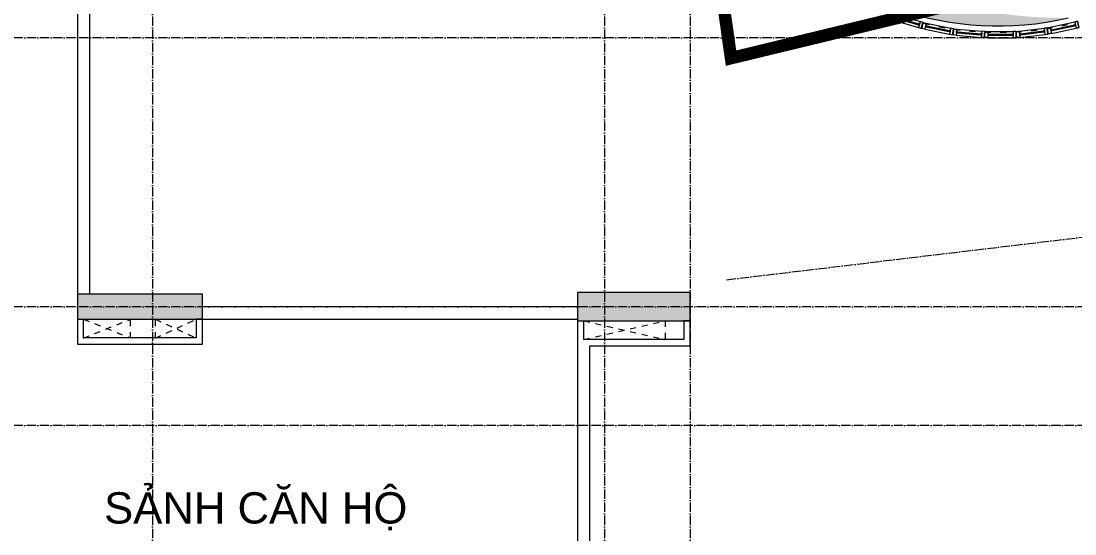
# Model space of a CAD drawing. Header units: millimetres. Extents: x -55734 to 162275, y 47779 to 197208.
# Drawn here: x 30300 to 47156, y 94811 to 103013 of the extents above; entities that cross this region are included whole.
import ezdxf
from ezdxf.xclip import XClip

# ---------------------------------------------------------------- set-up
doc = ezdxf.new("R2010")
doc.units = ezdxf.units.MM
doc.header["$XCLIPFRAME"] = 0
for name, pattern in [('Dash', [6.35, 3.175, -3.175]), ('Grid Line', [4.2, 3, -0.6, 0, -0.6]), ('HIDDEN2', [4.7625, 3.175, -1.5875])]:
    doc.linetypes.add(name, pattern=pattern)
for name, color, linetype, lineweight in [('A-DETL-GENF-HDLN', 161, 'Dash', 5), ('A-FLOR-PATT', 8, 'Continuous', 9), ('CHU', 181, 'Continuous', 5), ('CUA', 31, 'Continuous', 9), ('NET THAY 2', 55, 'Continuous', 5), ('NET-CAT', 3, 'Continuous', 15), ('NET-THAY', 2, 'Continuous', 9), ('TRUC', 225, 'Continuous', 5), ('X-COT HAM$0$LC.HA', 8, 'Continuous', 9)]:
    doc.layers.add(name, color=color, linetype=linetype, lineweight=lineweight)
doc.layers.add('CGXD', color=5, linetype='HIDDEN2')
doc.styles.add('Arial_4', font='Font - TrueType - Arial.ttf', dxfattribs={"height": 4.8})

# ---------------------------------------------------------------- blocks, each defined once
blk = doc.blocks.new('ALC1807-ASCENT PLAZA-KET CAU_rvt-1-MẶT BẰNG TẦNG 1')
at = {"layer": 'X-COT HAM$0$LC.HA'}
h = blk.add_hatch(color=256, dxfattribs=at)
h.dxf.hatch_style = 1
h.paths.add_polyline_path([(31201, 27050), (31201, 26650), (33201, 26650), (33201, 27050)])
h = blk.add_hatch(color=256, dxfattribs=at)
h.dxf.hatch_style = 1
h.paths.add_polyline_path([(39200, 27075), (39200, 26625), (41000, 26625), (41000, 27075)])
at = {"ltscale": 1000}
for points in [[(31201, 27050), (31201, 26650), (33201, 26650), (33201, 27050)], [(39200, 27075), (39200, 26625), (41000, 26625), (41000, 27075)]]:
    blk.add_lwpolyline(points, close=True, dxfattribs=at)
blk = doc.blocks.new('A$C1F0A2BF7')
at = {"layer": 'CGXD', "ltscale": 200, "const_width": 200, "elevation": 0}
blk.add_lwpolyline([(153561.1, 72890.8), (130418, 65461.2), (128403.5, 71788.7), (125832.2, 71058.2), (118267.2, 69299.8), (97389.2, 64252.5), (95665.1, 76400.8), (89158.6, 76288.4), (80095.2, 76240.2), (75966.3, 76254.7), (71950.1, 76296), (68041.4, 76232.4), (63824.1, 76163.2), (62710.9, 76152.8), (59200.8, 76148.4), (53256.4, 76129.8), (50614.3, 76167.4), (49470.6, 76197.6), (45331.3, 75911)], dxfattribs=at)
blk = doc.blocks.new('*U162')
for p, q in [((450, 100, 0), (50, 100, 0)), ((450, 0, 0), (50, 0, 0)), ((437, 58, 0), (63, 58, 0)), ((437, 42, 0), (63, 42, 0))]:
    blk.add_line(p, q)
at = {"ltscale": 100}
for p, q in [((50, 61, 0), (50, 39, 0)), ((50, 61, 0), (50, 39, 0)), ((450, 61, 0), (450, 39, 0)), ((450, 61, 0), (450, 39, 0))]:
    blk.add_line(p, q, dxfattribs=at)
at = {"color": 1, "lineweight": 0, "ltscale": 10}
blk.add_line((57, 50, 0), (443, 50, 0), dxfattribs=at)
at = {"ltscale": 25, "elevation": 0}
for points in [[(0, 0), (50, 0), (50, 100), (0, 100)], [(2, 2), (48, 2), (48, 98), (2, 98)]]:
    blk.add_lwpolyline(points, close=True, dxfattribs=at)
at = {"elevation": 0}
for points in [[(50, 39), (50, 61), (63, 61, -0.414214), (63, 60), (63, 57, -0.414214), (63, 56, -0.414214), (62, 57), (62, 59, 0.414214), (62, 60), (52, 60, 0.414214), (51, 59), (51, 40, 0.414214), (52, 40), (62, 40, 0.414214), (62, 40), (62, 43, -0.414214), (63, 43, -0.414214), (63, 43), (63, 39, -0.414214), (63, 39), (50, 39)], [(450, 39), (450, 61), (438, 61, 0.414214), (437, 60), (437, 57, 0.414214), (438, 56, 0.414214), (438, 57), (438, 59, -0.414214), (439, 60), (449, 60, -0.414214), (449, 59), (449, 40, -0.414214), (449, 40), (439, 40, -0.414214), (438, 40), (438, 43, 0.414214), (438, 43, 0.414214), (437, 43), (437, 39, 0.414214), (438, 39), (450, 39)]]:
    blk.add_lwpolyline(points, format="xyb", dxfattribs=at)
for points in [[(50, 40), (50, 59)], [(50, 40), (50, 59)], [(450, 40), (450, 59)], [(450, 40), (450, 59)]]:
    blk.add_lwpolyline(points, dxfattribs=at)
for points in [[(57, 52, 0.110226), (57, 52), (57, 48, 0.110226), (57, 48, 0.547587), (60, 47, -0.371535), (61, 47, 0.207699), (65, 47, -0.626616), (65, 47, -0.088099), (63, 42), (63, 44), (60, 44), (60, 43), (56, 46, -0.26277), (55, 47), (55, 50), (55, 53, -0.26277), (56, 54), (60, 57), (60, 56), (63, 56), (63, 58, -0.088099), (65, 53, -0.626616), (65, 53, 0.207699), (61, 53, -0.371535), (60, 53, 0.547587)], [(443, 52, -0.110226), (443, 52), (443, 48, -0.110226), (443, 48, -0.547587), (440, 47, 0.371535), (439, 47, -0.207699), (435, 47, 0.626616), (435, 47, 0.088099), (437, 42), (437, 44), (440, 44), (440, 43), (444, 46, 0.26277), (445, 47), (445, 50), (445, 53, 0.26277), (444, 54), (440, 57), (440, 56), (437, 56), (437, 58, 0.088099), (435, 53, 0.626616), (435, 53, -0.207699), (439, 53, 0.371535), (440, 53, -0.547587)]]:
    blk.add_lwpolyline(points, format="xyb", close=True)
for points in [[(57, 47), (57, 52), (443, 52), (443, 47)], [(500, 100), (500, 0), (450, 0), (450, 100)], [(498, 98), (498, 2), (452, 2), (452, 98)]]:
    blk.add_lwpolyline(points, close=True)

msp = doc.modelspace()

# ---------------------------------------------------------------- hatches: boundary and pattern name
at = {"layer": 'A-FLOR-PATT', "lineweight": 5}
h = msp.add_hatch(dxfattribs=at)
h.set_pattern_fill('FP_17', color=256, style=0, pattern_type=2)
h.set_pattern_definition([(23.063, (-2328677.19, 1580869.16), (47.445765, 117.8051654), [23.812, -155.793]), (338.063, (-2328677.19, 1580869.16), (47.445533, 117.80459), [23.813, -103.188]), (68.063, (-2328677.19, 1580869.16), (-117.80459, 47.445533), [23.813, -103.188])])
h.paths.add_polyline_path([(45855.8, 102934.6), (46096, 102936.9), (46381.6, 102956.1), (46574.8, 102977.1), (46812.1, 103014.8), (47047.2, 103064.1), (46754.7, 103066.5), (46462.5, 103081), (46171.2, 103107.5), (45881.2, 103146), (45593.1, 103196.4), (45307.2, 103258.6), (45024.2, 103332.5), (44744.4, 103418), (44468.5, 103515), (44196.7, 103623.3), (43929.6, 103742.7), (43625.6, 103896.1), (43380, 104032.9), (43151.6, 104171.5), (42878.5, 104354.8), (42668.9, 104507.2), (42444.4, 104684.6), (42223.8, 104874.1), (42011.9, 105071.7), (41807.6, 105278.4), (41611.7, 105493.7), (41424, 105717.8), (41245.5, 105949.6), (41076.1, 106189.7), (40918, 106434.3), (40743.6, 106734.9), (40613.6, 106981.4), (40494.9, 107229.4), (40387.7, 107477.1), (40281.4, 107753.7), (40187.3, 108032.4), (40104.8, 108314.9), (40029.2, 108624.6), (39975.3, 108889.2), (39928.2, 109180), (39541.1, 111905), (39503.9, 112111.3), (39469.1, 112261.7), (39415.3, 112447.4), (39358.1, 112612.1), (39287.3, 112785), (39227.9, 112911.2), (39184.8, 112996.4), (39143.1, 113072.7), (39075.7, 113189), (38973.9, 113345.6), (38863.8, 113496.2), (38734.7, 113652.5), (38614, 113783.8), (38486.6, 113908.6), (41076.1, 104784.6), (42101.6, 104784.6), (42279, 104574.3), (42418, 104423.1), (42589.2, 104254.5), (42768.5, 104094.5), (42955.4, 103943.5), (43151.6, 103800.6), (43361.7, 103663.4), (43578.3, 103537.3), (43808.1, 103419.3), (44028.5, 103319.7), (44244.4, 103234.3), (44471, 103157.3), (44708.6, 103089.6), (44936.8, 103036.5), (45138.3, 102998.3), (45376.3, 102965.3), (45615.7, 102944), (45797, 102936.9)], flags=0)

# ---------------------------------------------------------------- linework, layer by layer
at = {"layer": 'A-DETL-GENF-HDLN', "ltscale": 30}
for p, q in [((31300.4, 98244.6, 0), (32050.4, 97944.6, 0)), ((31300.4, 97943.8, 0), (32050.4, 98243.8, 0)), ((32050.4, 97944.6, 0), (32050.4, 98243.8, 0)), ((32450.4, 98244.6, 0), (33100.4, 97944.6, 0)), ((32450.4, 97943.8, 0), (32450.4, 98244.6, 0)), ((32450.4, 97943.8, 0), (33100.4, 98243.8, 0)), ((39299.6, 98219.6, 0), (40599.4, 97919.6, 0)), ((39299.6, 97918.8, 0), (40599.4, 98218.8, 0)), ((40599.4, 98218.8, 0), (40599.4, 97919.6, 0))]:
    msp.add_line(p, q, dxfattribs=at)
at = {"layer": 'NET-CAT'}
for p, q in [((31200.4, 104394.6, 0), (31200.4, 98654.6, 0)), ((31400.4, 98654.6, 0), (31400.4, 104394.6, 0)), ((39199.6, 98444.6, 0), (33200.4, 98444.6, 0)), ((31200.4, 98244.6, 0), (31200.4, 97844.6, 0)), ((31300.4, 97944.6, 0), (31300.4, 98244.6, 0)), ((33100.4, 98244.6, 0), (33100.4, 97944.6, 0)), ((33200.4, 98244.6, 0), (33100.4, 98244.6, 0)), ((33200.4, 98244.6, 0), (39199.6, 98244.6, 0)), ((33200.4, 97844.6, 0), (33200.4, 98244.6, 0)), ((39199.6, 98219.6, 0), (39199.6, 93597.3, 0)), ((39299.6, 97919.6, 0), (39299.6, 98219.6, 0)), ((40900.4, 98219.6, 0), (40900.4, 97919.6, 0)), ((41000.4, 98219.6, 0), (40900.4, 98219.6, 0)), ((41000.4, 97819.6, 0), (41000.4, 98219.6, 0)), ((33100.4, 97944.6, 0), (31300.4, 97944.6, 0)), ((31200.4, 97844.6, 0), (33200.4, 97844.6, 0)), ((40900.4, 97919.6, 0), (39299.6, 97919.6, 0)), ((39399.6, 93597.3, 0), (39399.6, 97819.6, 0)), ((39399.6, 97819.6, 0), (41000.4, 97819.6, 0))]:
    msp.add_line(p, q, dxfattribs=at)
at = {"layer": 'NET-THAY'}
for radius, start, end in [(4881, 218.37956, 283.25763), (4981, 256.08335, 257.27882), (4981, 258.94069, 260.12642), (4981, 261.79802, 262.97354), (4981, 264.65535, 265.82028), (4981, 267.51268, 268.6667), (4981, 270.37002, 271.51286), (4981, 273.22735, 274.3588), (4981, 276.08468, 277.20454), (4981, 278.94202, 280.05011), (4981, 281.79935, 282.89555)]:
    msp.add_arc((45927.9, 107815, 0), radius, start, end, dxfattribs=at)
at = {"layer": 'TRUC', "linetype": 'Grid Line', "ltscale": 50}
for p, q in [((32400.4, 118844.6, 0), (32400.4, 62100.6, 0)), ((39630.4, 118844.6, 0), (39630.4, 59433, 0)), ((41000.4, 118844.6, 0), (41000.4, 62100.6, 0)), ((41585.1, 98876.3, 0), (106103, 106604.6, 0)), ((48819, 102744.6, 0), (-21659.7, 102744.6, 0)), ((48819, 98444.6, 0), (-19145, 98444.6, 0)), ((48819, 96544.6, 0), (-21659.7, 96544.6, 0))]:
    msp.add_line(p, q, dxfattribs=at)

# ---------------------------------------------------------------- block references
at = {"layer": 'NET-CAT'}
msp.add_blockref('ALC1807-ASCENT PLAZA-KET CAU_rvt-1-MẶT BẰNG TẦNG 1', (-0.1, 71594.6, 0), dxfattribs=at)

# ---------------------------------------------------------------- texts
at = {"layer": 'CHU', "color": 7, "insert": (31628.2, 95477.5, 0), "char_height": 500, "width": 4904.56, "attachment_point": 1, "line_spacing_factor": 0.936439, "style": 'Arial_4'}
msp.add_mtext('\\pt2540,5080,7620,10160,12700,15240,17780,20320,22860,25400,27940,30480,33020,35560,38100,40640,43180,45720,48260,50800,53340,55880,58420,60960,63500,66040,68580,71120,73660,76200,78740,81280;SẢNH CĂN HỘ', dxfattribs=at)

# ---------------------------------------------------------------- next in the draw order: block references
at = {"layer": 'NET THAY 2'}
ref = msp.add_blockref('A$C1F0A2BF7', (-55733.8, 38167.8, 0), dxfattribs=at)
XClip(ref).set_block_clipping_path([(-27462.6186291156, 51738.6749988016), (137958.5174097056, 152520.3806320981)])

# ---------------------------------------------------------------- next in the draw order: block references
at = {"layer": 'CUA', "extrusion": (-6.94454e-10, -2.37618e-09, 1), "rotation": 163.7086848654087}
msp.add_blockref('*U162', (44728, 102991.4, 0), dxfattribs=at)
at = {"layer": 'CUA', "extrusion": (-5.01003e-10, -2.42436e-09, 1), "rotation": 168.3239613092656}
msp.add_blockref('*U162', (45217.6, 102890.2, 0), dxfattribs=at)
at = {"layer": 'CUA', "extrusion": (5.24951e-10, -2.41929e-09, 1), "rotation": 192.2425937745993}
msp.add_blockref('*U162', (47201.1, 103009.5, 0), dxfattribs=at)
at = {"layer": 'CUA', "extrusion": (-2.08993e-10, -2.46675e-09, 1), "rotation": 175.1572325345931}
msp.add_blockref('*U162', (45715.8, 102848, 0), dxfattribs=at)
at = {"layer": 'CUA', "extrusion": (-9.82918e-12, -2.47557e-09, 1), "rotation": 179.7725089788819}
msp.add_blockref('*U162', (46215.8, 102846, 0), dxfattribs=at)
at = {"layer": 'CUA', "extrusion": (2.84785e-10, -2.45915e-09, 1), "rotation": 186.6057802049881}
msp.add_blockref('*U162', (46712.5, 102903.5, 0), dxfattribs=at)

doc.saveas('drawing.dxf')
